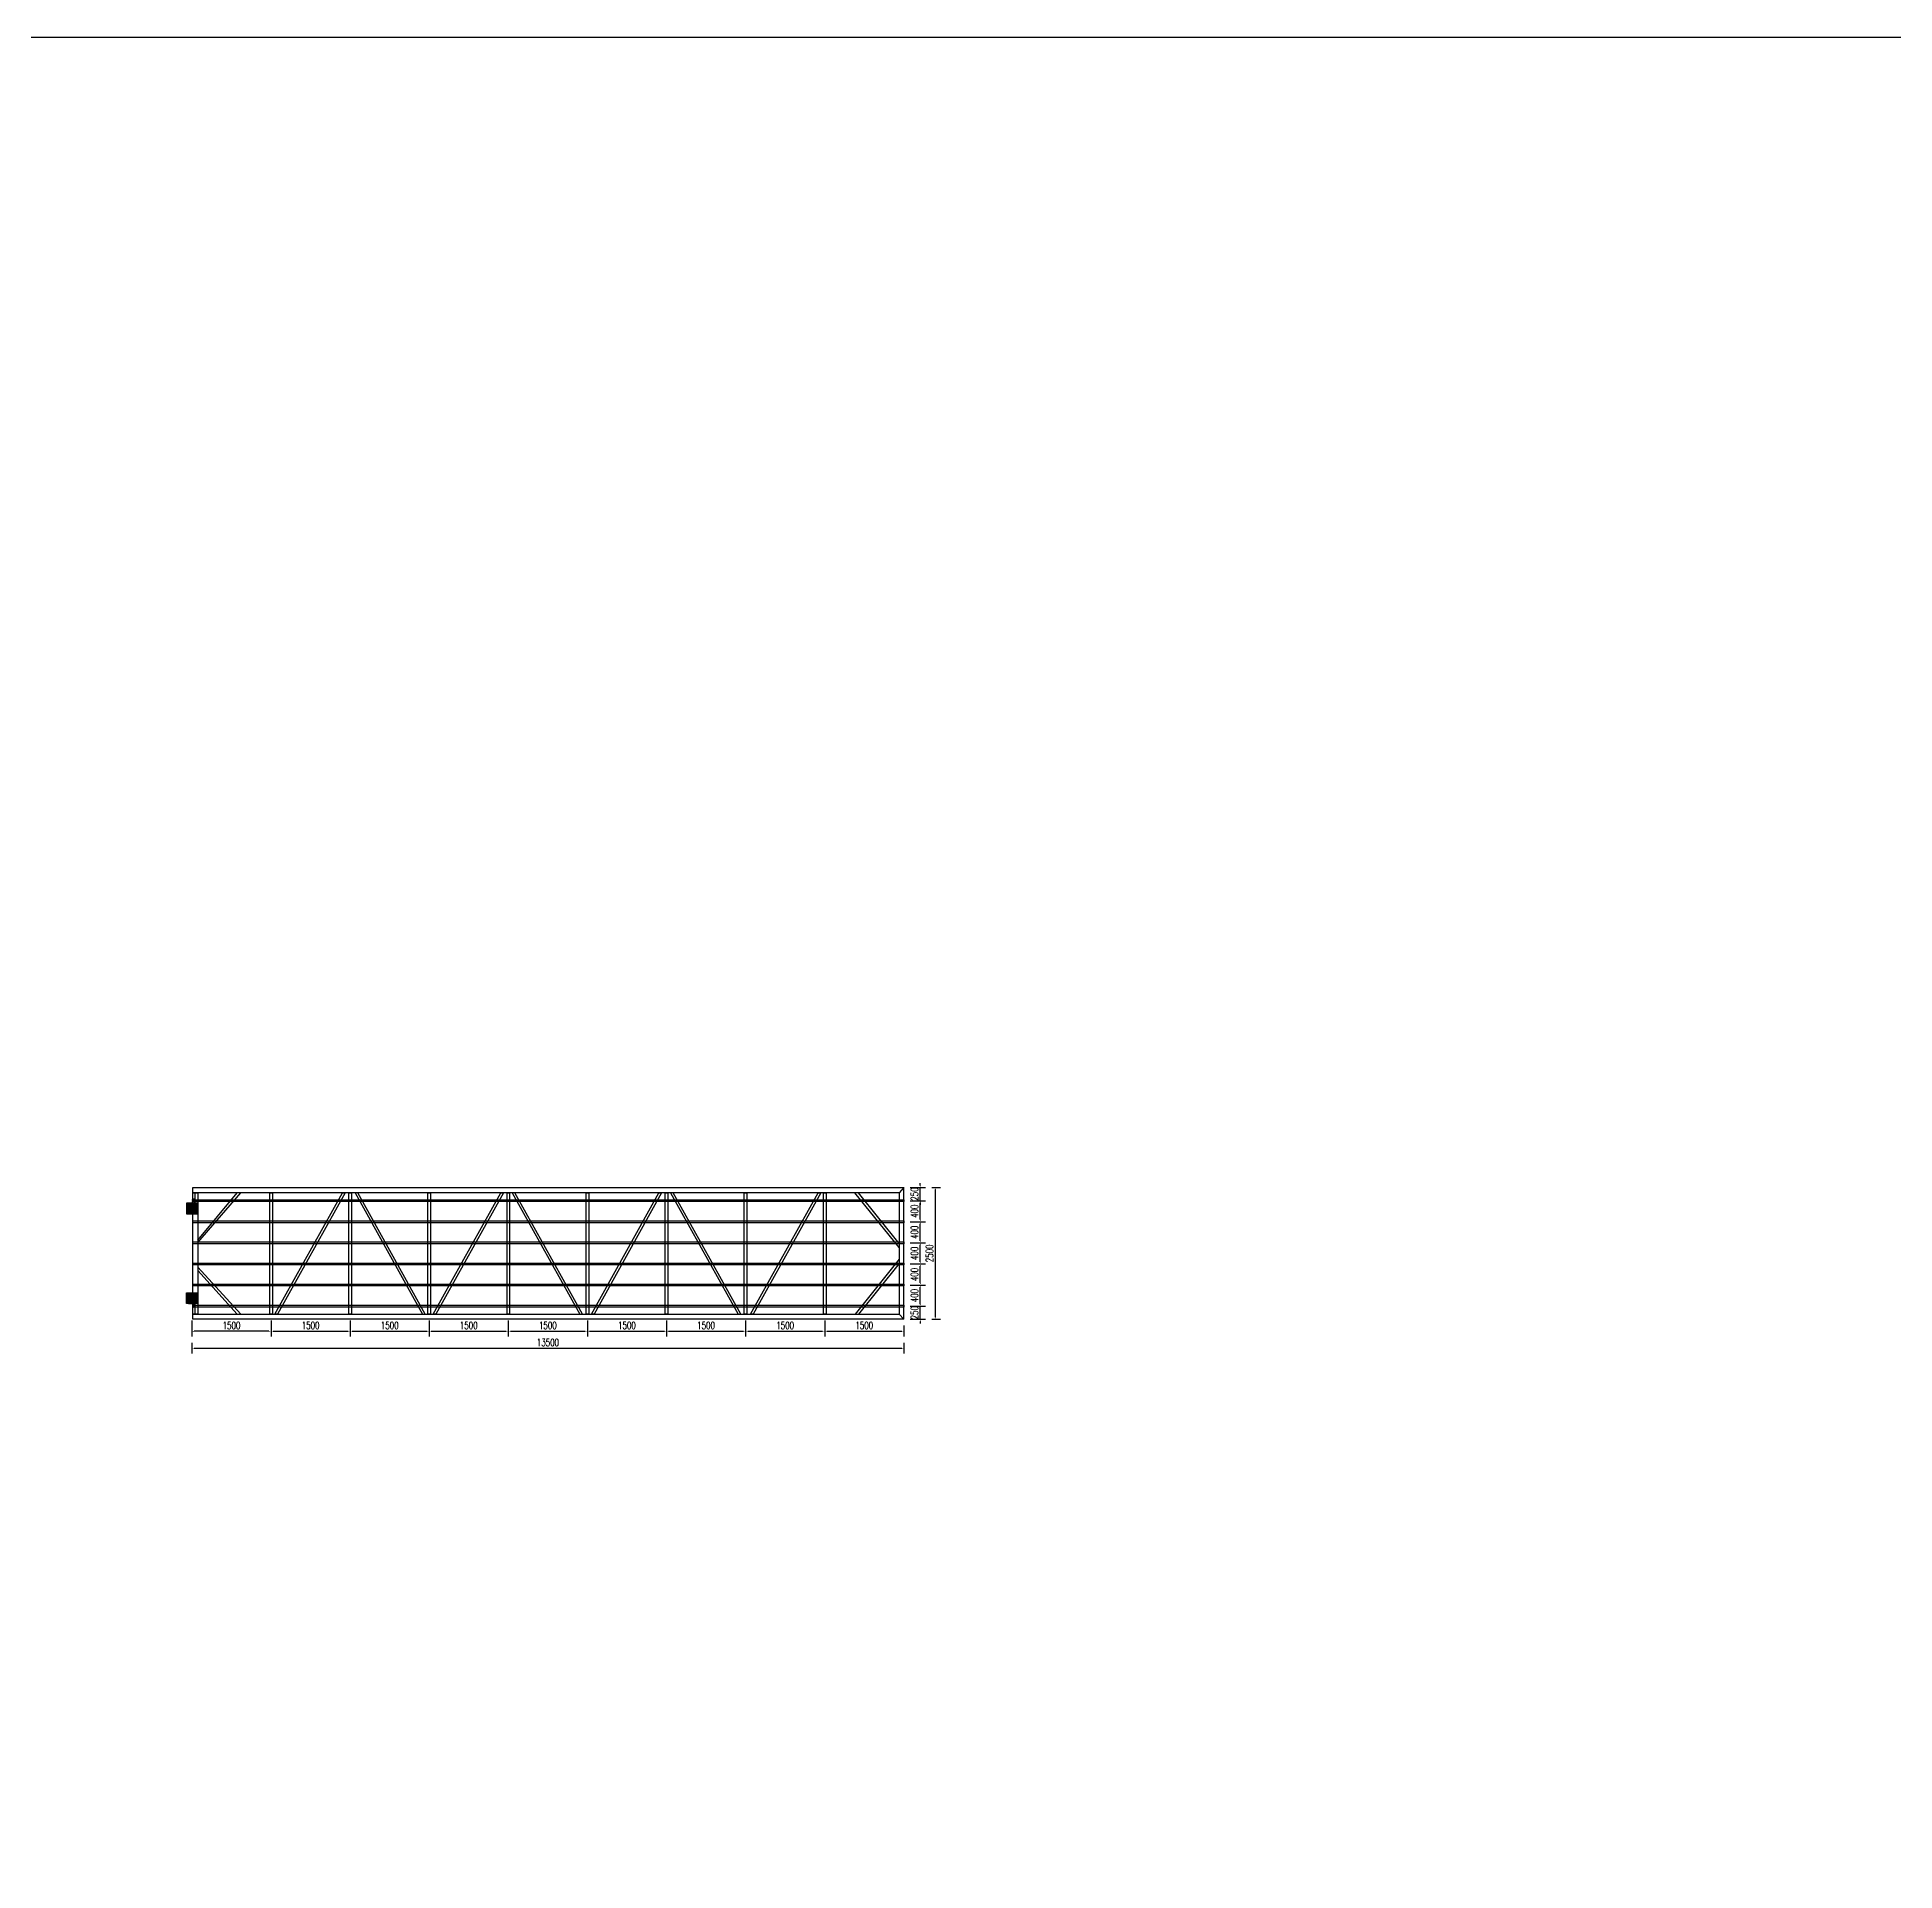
# Model space of a CAD drawing. Header units: millimetres. Extents: x -1905078 to 890385, y 1304549 to 3975677.
# Drawn here: x -1601037 to -1565812, y 1460455 to 1495232 of the extents above; entities that cross this region are included whole.
import ezdxf

# ---------------------------------------------------------------- set-up
doc = ezdxf.new("R2010")
doc.units = ezdxf.units.MM
doc.header["$LTSCALE"] = 1000
doc.layers.get('0').update_dxf_attribs({"linetype": 'CONTINUOUS'})
doc.layers.get('DEFPOINTS').update_dxf_attribs({"linetype": 'CONTINUOUS'})
for name, color, linetype in [('BJ02', 2, 'CONTINUOUS'), ('W-STEEL_FRAME钢架', 3, 'CONTINUOUS'), ('W-STEEL_KEEL钢龙骨', 5, 'CONTINUOUS'), ('浮箱U槽', 5, 'CONTINUOUS'), ('结构', 1, 'CONTINUOUS'), ('铝合金', 7, 'CONTINUOUS')]:
    doc.layers.add(name, color=color, linetype=linetype)
doc.styles.add('STANDARD_T3', font='simplex.shx', dxfattribs={"width": 0.7, "bigfont": 'gbcbig.shx'})
doc.dimstyles.new('W&&10', dxfattribs={"dimtxt": 35, "dimasz": 10, "dimexe": 25, "dimexo": 30, "dimgap": 10, "dimtad": 1, "dimdec": 0, "dimzin": 0, "dimdsep": 46, "dimtxsty": 'STANDARD_T3', "dimcen": 0.09, "dimclrd": 1, "dimclre": 1, "dimclrt": 7, "dimazin": 2, "dimtfac": 1, "dimtdec": 0, "dimtix": 1, "dimtmove": 2, "dimatfit": 3, "dimfxl": 100, "dimtolj": 1, "dimtzin": 0, "dimarcsym": 0})
doc.dimstyles.new('W&&40', dxfattribs={"dimtxt": 140, "dimasz": 40, "dimexe": 100, "dimexo": 120, "dimgap": 40, "dimtad": 1, "dimdec": 0, "dimzin": 0, "dimdsep": 46, "dimtxsty": 'STANDARD_T3', "dimcen": 0.09, "dimclrd": 1, "dimclre": 1, "dimclrt": 7, "dimazin": 2, "dimtfac": 1, "dimtdec": 0, "dimtix": 1, "dimtmove": 2, "dimatfit": 3, "dimfxl": 100, "dimtolj": 1, "dimtzin": 0, "dimarcsym": 0})

# ---------------------------------------------------------------- blocks, each defined once
blk = doc.blocks.new('01')
h = blk.add_hatch()
h.set_pattern_fill('HOUND', color=77, scale=5)
h.paths.add_polyline_path([(50227, 12928), (50227, 12728), (50427, 12728), (50427, 12928)])
h.paths.add_polyline_path([(50382, 12893, -1), (50402, 12893, -1)], flags=16)
h.paths.add_polyline_path([(50252, 12893, -1), (50272, 12893, -1)], flags=16)
h.paths.add_polyline_path([(50402, 12763, -1), (50382, 12763, -1)], flags=16)
h.paths.add_polyline_path([(50272, 12763, -1), (50252, 12763, -1)], flags=16)
at = {"color": 251}
blk.add_lwpolyline([(50227, 12928), (50427, 12928), (50427, 12728), (50227, 12728)], close=True, dxfattribs=at)
at = {"color": 6}
for centre in [(50262, 12893), (50262, 12763), (50392, 12893), (50392, 12763)]:
    blk.add_circle(centre, 10, dxfattribs=at)
blk = doc.blocks.new('*D328')
at = {"color": 1, "lineweight": -2, "transparency": 16777216}
for p, q in [((624124, 29654), (624117, 29654)), ((624142, 29644), (624142, 29364)), ((624119, 29354), (624167, 29354))]:
    blk.add_line(p, q, dxfattribs=at)
at = {"color": 1, "transparency": 16777216}
for points in [[(624140, 29644), (624144, 29644), (624142, 29654)], [(624140, 29364), (624144, 29364), (624142, 29354)]]:
    blk.add_solid(points, dxfattribs=at)
at = {"layer": 'DEFPOINTS', "color": 0, "transparency": 16777216}
for p in [(624154, 29654), (624089, 29354), (624142, 29354)]:
    blk.add_point(p, dxfattribs=at)
at = {"color": 7, "transparency": 16777216, "insert": (624114, 29504), "char_height": 35, "attachment_point": 5, "rotation": 90, "style": 'STANDARD_T3'}
blk.add_mtext('\\A1;300', dxfattribs=at)
blk = doc.blocks.new('*D329')
at = {"color": 1, "lineweight": -2, "transparency": 16777216}
for p, q in [((624119, 27654), (624178, 27654)), ((624153, 27364), (624153, 27644)), ((624124, 27354), (624128, 27354))]:
    blk.add_line(p, q, dxfattribs=at)
at = {"color": 1, "transparency": 16777216}
for points in [[(624151, 27644), (624154, 27644), (624153, 27654)], [(624151, 27364), (624154, 27364), (624153, 27354)]]:
    blk.add_solid(points, dxfattribs=at)
at = {"layer": 'DEFPOINTS', "color": 0, "transparency": 16777216}
for p in [(624089, 27654), (624153, 27654), (624154, 27354)]:
    blk.add_point(p, dxfattribs=at)
at = {"color": 7, "transparency": 16777216, "insert": (624125, 27504), "char_height": 35, "attachment_point": 5, "rotation": 90, "style": 'STANDARD_T3'}
blk.add_mtext('\\A1;300', dxfattribs=at)
blk = doc.blocks.new('*U330')
at = {"layer": 'W-STEEL_KEEL钢龙骨', "color": 4}
blk.add_lwpolyline([(-6740, 17.5), (6740, 17.5), (6740, -17.5), (-6740, -17.5)], close=True, dxfattribs=at)
blk = doc.blocks.new('*U331')
at = {"layer": 'W-STEEL_KEEL钢龙骨', "color": 0, "linetype": 'ByBlock', "lineweight": -2, "transparency": 16777216}
for p in [(0, 2000), (0, 1600), (0, 1200), (0, 800), (0, 400), (0, 0)]:
    blk.add_blockref('*U330', p, dxfattribs=at)
blk = doc.blocks.new('*D334')
at = {"layer": 'DEFPOINTS', "color": 0, "transparency": 16777216}
for p in [(-1584602, 1471165), (-1584291, 1471165), (-1584602, 1470915)]:
    blk.add_point(p, dxfattribs=at)
at = {"layer": '浮箱U槽', "color": 1, "lineweight": -2, "transparency": 16777216}
for p, q in [((-1584482, 1471165), (-1584191, 1471165)), ((-1584291, 1471205), (-1584291, 1471245)), ((-1584291, 1470915), (-1584291, 1471165)), ((-1584482, 1470915), (-1584191, 1470915)), ((-1584291, 1470875), (-1584291, 1470835))]:
    blk.add_line(p, q, dxfattribs=at)
at = {"layer": '浮箱U槽', "color": 1, "transparency": 16777216}
for points in [[(-1584297, 1471205), (-1584284, 1471205), (-1584291, 1471165)], [(-1584297, 1470875), (-1584284, 1470875), (-1584291, 1470915)]]:
    blk.add_solid(points, dxfattribs=at)
at = {"layer": '浮箱U槽', "color": 7, "transparency": 16777216, "insert": (-1584401, 1471040), "char_height": 140, "attachment_point": 5, "rotation": 90, "style": 'STANDARD_T3'}
blk.add_mtext('\\A1;250', dxfattribs=at)
blk = doc.blocks.new('*D335')
at = {"layer": 'DEFPOINTS', "color": 0, "transparency": 16777216}
for p in [(-1584602, 1471565), (-1584291, 1471565), (-1584602, 1471165)]:
    blk.add_point(p, dxfattribs=at)
at = {"layer": '浮箱U槽', "color": 1, "lineweight": -2, "transparency": 16777216}
for p, q in [((-1584482, 1471565), (-1584191, 1471565)), ((-1584291, 1471205), (-1584291, 1471525)), ((-1584482, 1471165), (-1584191, 1471165))]:
    blk.add_line(p, q, dxfattribs=at)
at = {"layer": '浮箱U槽', "color": 1, "transparency": 16777216}
for points in [[(-1584297, 1471525), (-1584284, 1471525), (-1584291, 1471565)], [(-1584297, 1471205), (-1584284, 1471205), (-1584291, 1471165)]]:
    blk.add_solid(points, dxfattribs=at)
at = {"layer": '浮箱U槽', "color": 7, "transparency": 16777216, "insert": (-1584401, 1471365), "char_height": 140, "attachment_point": 5, "rotation": 90, "style": 'STANDARD_T3'}
blk.add_mtext('\\A1;400', dxfattribs=at)
blk = doc.blocks.new('*D336')
at = {"layer": 'DEFPOINTS', "color": 0, "transparency": 16777216}
for p in [(-1584602, 1471965), (-1584291, 1471965), (-1584602, 1471565)]:
    blk.add_point(p, dxfattribs=at)
at = {"layer": '浮箱U槽', "color": 1, "lineweight": -2, "transparency": 16777216}
for p, q in [((-1584482, 1471965), (-1584191, 1471965)), ((-1584291, 1471605), (-1584291, 1471925)), ((-1584482, 1471565), (-1584191, 1471565))]:
    blk.add_line(p, q, dxfattribs=at)
at = {"layer": '浮箱U槽', "color": 1, "transparency": 16777216}
for points in [[(-1584297, 1471925), (-1584284, 1471925), (-1584291, 1471965)], [(-1584297, 1471605), (-1584284, 1471605), (-1584291, 1471565)]]:
    blk.add_solid(points, dxfattribs=at)
at = {"layer": '浮箱U槽', "color": 7, "transparency": 16777216, "insert": (-1584401, 1471765), "char_height": 140, "attachment_point": 5, "rotation": 90, "style": 'STANDARD_T3'}
blk.add_mtext('\\A1;400', dxfattribs=at)
blk = doc.blocks.new('*D337')
at = {"layer": 'DEFPOINTS', "color": 0, "transparency": 16777216}
for p in [(-1584602, 1472365), (-1584291, 1472365), (-1584602, 1471965)]:
    blk.add_point(p, dxfattribs=at)
at = {"layer": '浮箱U槽', "color": 1, "lineweight": -2, "transparency": 16777216}
for p, q in [((-1584482, 1472365), (-1584191, 1472365)), ((-1584291, 1472005), (-1584291, 1472325)), ((-1584482, 1471965), (-1584191, 1471965))]:
    blk.add_line(p, q, dxfattribs=at)
at = {"layer": '浮箱U槽', "color": 1, "transparency": 16777216}
for points in [[(-1584297, 1472325), (-1584284, 1472325), (-1584291, 1472365)], [(-1584297, 1472005), (-1584284, 1472005), (-1584291, 1471965)]]:
    blk.add_solid(points, dxfattribs=at)
at = {"layer": '浮箱U槽', "color": 7, "transparency": 16777216, "insert": (-1584401, 1472165), "char_height": 140, "attachment_point": 5, "rotation": 90, "style": 'STANDARD_T3'}
blk.add_mtext('\\A1;400', dxfattribs=at)
blk = doc.blocks.new('*D338')
at = {"layer": 'DEFPOINTS', "color": 0, "transparency": 16777216}
for p in [(-1584602, 1472765), (-1584291, 1472765), (-1584602, 1472365)]:
    blk.add_point(p, dxfattribs=at)
at = {"layer": '浮箱U槽', "color": 1, "lineweight": -2, "transparency": 16777216}
for p, q in [((-1584482, 1472765), (-1584191, 1472765)), ((-1584291, 1472405), (-1584291, 1472725)), ((-1584482, 1472365), (-1584191, 1472365))]:
    blk.add_line(p, q, dxfattribs=at)
at = {"layer": '浮箱U槽', "color": 1, "transparency": 16777216}
for points in [[(-1584297, 1472725), (-1584284, 1472725), (-1584291, 1472765)], [(-1584297, 1472405), (-1584284, 1472405), (-1584291, 1472365)]]:
    blk.add_solid(points, dxfattribs=at)
at = {"layer": '浮箱U槽', "color": 7, "transparency": 16777216, "insert": (-1584401, 1472565), "char_height": 140, "attachment_point": 5, "rotation": 90, "style": 'STANDARD_T3'}
blk.add_mtext('\\A1;400', dxfattribs=at)
blk = doc.blocks.new('*D339')
at = {"layer": 'DEFPOINTS', "color": 0, "transparency": 16777216}
for p in [(-1584602, 1473165), (-1584291, 1473165), (-1584602, 1472765)]:
    blk.add_point(p, dxfattribs=at)
at = {"layer": '浮箱U槽', "color": 1, "lineweight": -2, "transparency": 16777216}
for p, q in [((-1584482, 1473165), (-1584191, 1473165)), ((-1584291, 1472805), (-1584291, 1473125)), ((-1584482, 1472765), (-1584191, 1472765))]:
    blk.add_line(p, q, dxfattribs=at)
at = {"layer": '浮箱U槽', "color": 1, "transparency": 16777216}
for points in [[(-1584297, 1473125), (-1584284, 1473125), (-1584291, 1473165)], [(-1584297, 1472805), (-1584284, 1472805), (-1584291, 1472765)]]:
    blk.add_solid(points, dxfattribs=at)
at = {"layer": '浮箱U槽', "color": 7, "transparency": 16777216, "insert": (-1584401, 1472965), "char_height": 140, "attachment_point": 5, "rotation": 90, "style": 'STANDARD_T3'}
blk.add_mtext('\\A1;400', dxfattribs=at)
blk = doc.blocks.new('*D340')
at = {"layer": 'DEFPOINTS', "color": 0, "transparency": 16777216}
for p in [(-1584602, 1473415), (-1584602, 1473165), (-1584291, 1473415)]:
    blk.add_point(p, dxfattribs=at)
at = {"layer": '浮箱U槽', "color": 1, "lineweight": -2, "transparency": 16777216}
for p, q in [((-1584291, 1473455), (-1584291, 1473495)), ((-1584482, 1473415), (-1584191, 1473415)), ((-1584482, 1473165), (-1584191, 1473165)), ((-1584291, 1473165), (-1584291, 1473415)), ((-1584291, 1473125), (-1584291, 1473085))]:
    blk.add_line(p, q, dxfattribs=at)
at = {"layer": '浮箱U槽', "color": 1, "transparency": 16777216}
for points in [[(-1584297, 1473455), (-1584284, 1473455), (-1584291, 1473415)], [(-1584297, 1473125), (-1584284, 1473125), (-1584291, 1473165)]]:
    blk.add_solid(points, dxfattribs=at)
at = {"layer": '浮箱U槽', "color": 7, "transparency": 16777216, "insert": (-1584401, 1473290), "char_height": 140, "attachment_point": 5, "rotation": 90, "style": 'STANDARD_T3'}
blk.add_mtext('\\A1;250', dxfattribs=at)
blk = doc.blocks.new('*D341')
at = {"layer": 'DEFPOINTS', "color": 0, "transparency": 16777216}
for p in [(-1584191, 1473415), (-1584191, 1470915), (-1584008, 1470915)]:
    blk.add_point(p, dxfattribs=at)
at = {"layer": '浮箱U槽', "color": 1, "lineweight": -2, "transparency": 16777216}
for p, q in [((-1584071, 1473415), (-1583908, 1473415)), ((-1584008, 1473375), (-1584008, 1470955)), ((-1584071, 1470915), (-1583908, 1470915))]:
    blk.add_line(p, q, dxfattribs=at)
at = {"layer": '浮箱U槽', "color": 1, "transparency": 16777216}
for points in [[(-1584014, 1473375), (-1584001, 1473375), (-1584008, 1473415)], [(-1584014, 1470955), (-1584001, 1470955), (-1584008, 1470915)]]:
    blk.add_solid(points, dxfattribs=at)
at = {"layer": '浮箱U槽', "color": 7, "transparency": 16777216, "insert": (-1584118, 1472165), "char_height": 140, "attachment_point": 5, "rotation": 90, "style": 'STANDARD_T3'}
blk.add_mtext('\\A1;2500', dxfattribs=at)
blk = doc.blocks.new('*D342')
at = {"layer": 'DEFPOINTS', "color": 0, "transparency": 16777216}
for p in [(-1596602, 1471015), (-1595102, 1471015), (-1595102, 1470690)]:
    blk.add_point(p, dxfattribs=at)
at = {"layer": '浮箱U槽', "color": 1, "lineweight": -2, "transparency": 16777216}
for p, q in [((-1596602, 1470895), (-1596602, 1470590)), ((-1596562, 1470690), (-1595142, 1470690)), ((-1595102, 1470895), (-1595102, 1470590))]:
    blk.add_line(p, q, dxfattribs=at)
at = {"layer": '浮箱U槽', "color": 1, "transparency": 16777216}
for points in [[(-1596562, 1470697), (-1596562, 1470684), (-1596602, 1470690)], [(-1595142, 1470697), (-1595142, 1470684), (-1595102, 1470690)]]:
    blk.add_solid(points, dxfattribs=at)
at = {"layer": '浮箱U槽', "color": 7, "transparency": 16777216, "insert": (-1595852, 1470800), "char_height": 140, "attachment_point": 5, "style": 'STANDARD_T3'}
blk.add_mtext('\\A1;1500', dxfattribs=at)
blk = doc.blocks.new('*D343')
at = {"layer": 'DEFPOINTS', "color": 0, "transparency": 16777216}
for p in [(-1595102, 1471015), (-1593603, 1471015), (-1593603, 1470690)]:
    blk.add_point(p, dxfattribs=at)
at = {"layer": '浮箱U槽', "color": 1, "lineweight": -2, "transparency": 16777216}
for p, q in [((-1595102, 1470895), (-1595102, 1470590)), ((-1595062, 1470690), (-1593643, 1470690)), ((-1593603, 1470895), (-1593603, 1470590))]:
    blk.add_line(p, q, dxfattribs=at)
at = {"layer": '浮箱U槽', "color": 1, "transparency": 16777216}
for points in [[(-1595062, 1470697), (-1595062, 1470684), (-1595102, 1470690)], [(-1593643, 1470697), (-1593643, 1470684), (-1593603, 1470690)]]:
    blk.add_solid(points, dxfattribs=at)
at = {"layer": '浮箱U槽', "color": 7, "transparency": 16777216, "insert": (-1594352, 1470800), "char_height": 140, "attachment_point": 5, "style": 'STANDARD_T3'}
blk.add_mtext('\\A1;1500', dxfattribs=at)
blk = doc.blocks.new('*D344')
at = {"layer": 'DEFPOINTS', "color": 0, "transparency": 16777216}
for p in [(-1593603, 1471015), (-1592103, 1471015), (-1592103, 1470690)]:
    blk.add_point(p, dxfattribs=at)
at = {"layer": '浮箱U槽', "color": 1, "lineweight": -2, "transparency": 16777216}
for p, q in [((-1593603, 1470895), (-1593603, 1470590)), ((-1593563, 1470690), (-1592143, 1470690)), ((-1592103, 1470895), (-1592103, 1470590))]:
    blk.add_line(p, q, dxfattribs=at)
at = {"layer": '浮箱U槽', "color": 1, "transparency": 16777216}
for points in [[(-1593563, 1470697), (-1593563, 1470684), (-1593603, 1470690)], [(-1592143, 1470697), (-1592143, 1470684), (-1592103, 1470690)]]:
    blk.add_solid(points, dxfattribs=at)
at = {"layer": '浮箱U槽', "color": 7, "transparency": 16777216, "insert": (-1592853, 1470800), "char_height": 140, "attachment_point": 5, "style": 'STANDARD_T3'}
blk.add_mtext('\\A1;1500', dxfattribs=at)
blk = doc.blocks.new('*D345')
at = {"layer": 'DEFPOINTS', "color": 0, "transparency": 16777216}
for p in [(-1592103, 1471015), (-1590603, 1471015), (-1590603, 1470690)]:
    blk.add_point(p, dxfattribs=at)
at = {"layer": '浮箱U槽', "color": 1, "lineweight": -2, "transparency": 16777216}
for p, q in [((-1592103, 1470895), (-1592103, 1470590)), ((-1592063, 1470690), (-1590643, 1470690)), ((-1590603, 1470895), (-1590603, 1470590))]:
    blk.add_line(p, q, dxfattribs=at)
at = {"layer": '浮箱U槽', "color": 1, "transparency": 16777216}
for points in [[(-1592063, 1470697), (-1592063, 1470684), (-1592103, 1470690)], [(-1590643, 1470697), (-1590643, 1470684), (-1590603, 1470690)]]:
    blk.add_solid(points, dxfattribs=at)
at = {"layer": '浮箱U槽', "color": 7, "transparency": 16777216, "insert": (-1591353, 1470800), "char_height": 140, "attachment_point": 5, "style": 'STANDARD_T3'}
blk.add_mtext('\\A1;1500', dxfattribs=at)
blk = doc.blocks.new('*D346')
at = {"layer": 'DEFPOINTS', "color": 0, "transparency": 16777216}
for p in [(-1590603, 1471015), (-1589103, 1471015), (-1589103, 1470690)]:
    blk.add_point(p, dxfattribs=at)
at = {"layer": '浮箱U槽', "color": 1, "lineweight": -2, "transparency": 16777216}
for p, q in [((-1590603, 1470895), (-1590603, 1470590)), ((-1590563, 1470690), (-1589143, 1470690)), ((-1589103, 1470895), (-1589103, 1470590))]:
    blk.add_line(p, q, dxfattribs=at)
at = {"layer": '浮箱U槽', "color": 1, "transparency": 16777216}
for points in [[(-1590563, 1470697), (-1590563, 1470684), (-1590603, 1470690)], [(-1589143, 1470697), (-1589143, 1470684), (-1589103, 1470690)]]:
    blk.add_solid(points, dxfattribs=at)
at = {"layer": '浮箱U槽', "color": 7, "transparency": 16777216, "insert": (-1589853, 1470800), "char_height": 140, "attachment_point": 5, "style": 'STANDARD_T3'}
blk.add_mtext('\\A1;1500', dxfattribs=at)
blk = doc.blocks.new('*D347')
at = {"layer": 'DEFPOINTS', "color": 0, "transparency": 16777216}
for p in [(-1589103, 1471015), (-1587603, 1471015), (-1587603, 1470690)]:
    blk.add_point(p, dxfattribs=at)
at = {"layer": '浮箱U槽', "color": 1, "lineweight": -2, "transparency": 16777216}
for p, q in [((-1589103, 1470895), (-1589103, 1470590)), ((-1589063, 1470690), (-1587643, 1470690)), ((-1587603, 1470895), (-1587603, 1470590))]:
    blk.add_line(p, q, dxfattribs=at)
at = {"layer": '浮箱U槽', "color": 1, "transparency": 16777216}
for points in [[(-1589063, 1470697), (-1589063, 1470684), (-1589103, 1470690)], [(-1587643, 1470697), (-1587643, 1470684), (-1587603, 1470690)]]:
    blk.add_solid(points, dxfattribs=at)
at = {"layer": '浮箱U槽', "color": 7, "transparency": 16777216, "insert": (-1588353, 1470800), "char_height": 140, "attachment_point": 5, "style": 'STANDARD_T3'}
blk.add_mtext('\\A1;1500', dxfattribs=at)
blk = doc.blocks.new('*D348')
at = {"layer": 'DEFPOINTS', "color": 0, "transparency": 16777216}
for p in [(-1587603, 1471015), (-1586103, 1471015), (-1586103, 1470690)]:
    blk.add_point(p, dxfattribs=at)
at = {"layer": '浮箱U槽', "color": 1, "lineweight": -2, "transparency": 16777216}
for p, q in [((-1587603, 1470895), (-1587603, 1470590)), ((-1587563, 1470690), (-1586143, 1470690)), ((-1586103, 1470895), (-1586103, 1470590))]:
    blk.add_line(p, q, dxfattribs=at)
at = {"layer": '浮箱U槽', "color": 1, "transparency": 16777216}
for points in [[(-1587563, 1470697), (-1587563, 1470684), (-1587603, 1470690)], [(-1586143, 1470697), (-1586143, 1470684), (-1586103, 1470690)]]:
    blk.add_solid(points, dxfattribs=at)
at = {"layer": '浮箱U槽', "color": 7, "transparency": 16777216, "insert": (-1586853, 1470800), "char_height": 140, "attachment_point": 5, "style": 'STANDARD_T3'}
blk.add_mtext('\\A1;1500', dxfattribs=at)
blk = doc.blocks.new('*D349')
at = {"layer": 'DEFPOINTS', "color": 0, "transparency": 16777216}
for p in [(-1586103, 1471015), (-1584602, 1470915), (-1584602, 1470690)]:
    blk.add_point(p, dxfattribs=at)
at = {"layer": '浮箱U槽', "color": 1, "lineweight": -2, "transparency": 16777216}
for p, q in [((-1586103, 1470895), (-1586103, 1470590)), ((-1586063, 1470690), (-1584642, 1470690)), ((-1584602, 1470795), (-1584602, 1470590))]:
    blk.add_line(p, q, dxfattribs=at)
at = {"layer": '浮箱U槽', "color": 1, "transparency": 16777216}
for points in [[(-1586063, 1470697), (-1586063, 1470684), (-1586103, 1470690)], [(-1584642, 1470697), (-1584642, 1470684), (-1584602, 1470690)]]:
    blk.add_solid(points, dxfattribs=at)
at = {"layer": '浮箱U槽', "color": 7, "transparency": 16777216, "insert": (-1585353, 1470800), "char_height": 140, "attachment_point": 5, "style": 'STANDARD_T3'}
blk.add_mtext('\\A1;1500', dxfattribs=at)
blk = doc.blocks.new('*D350')
at = {"layer": 'DEFPOINTS', "color": 0, "transparency": 16777216}
for p in [(-1598102, 1471015), (-1596602, 1471015), (-1598102, 1470688)]:
    blk.add_point(p, dxfattribs=at)
at = {"layer": '浮箱U槽', "color": 1, "lineweight": -2, "transparency": 16777216}
for p, q in [((-1598102, 1470895), (-1598102, 1470588)), ((-1596642, 1470688), (-1598062, 1470688)), ((-1596602, 1470895), (-1596602, 1470588))]:
    blk.add_line(p, q, dxfattribs=at)
at = {"layer": '浮箱U槽', "color": 1, "transparency": 16777216}
for points in [[(-1598062, 1470694), (-1598062, 1470681), (-1598102, 1470688)], [(-1596642, 1470694), (-1596642, 1470681), (-1596602, 1470688)]]:
    blk.add_solid(points, dxfattribs=at)
at = {"layer": '浮箱U槽', "color": 7, "transparency": 16777216, "insert": (-1597352, 1470798), "char_height": 140, "attachment_point": 5, "style": 'STANDARD_T3'}
blk.add_mtext('\\A1;1500', dxfattribs=at)
blk = doc.blocks.new('*D351')
at = {"layer": 'DEFPOINTS', "color": 0, "transparency": 16777216}
for p in [(-1598102, 1470588), (-1584602, 1470588), (-1584602, 1470367)]:
    blk.add_point(p, dxfattribs=at)
at = {"layer": '浮箱U槽', "color": 1, "lineweight": -2, "transparency": 16777216}
for p, q in [((-1598102, 1470468), (-1598102, 1470267)), ((-1598062, 1470367), (-1584642, 1470367)), ((-1584602, 1470468), (-1584602, 1470267))]:
    blk.add_line(p, q, dxfattribs=at)
at = {"layer": '浮箱U槽', "color": 1, "transparency": 16777216}
for points in [[(-1598062, 1470373), (-1598062, 1470360), (-1598102, 1470367)], [(-1584642, 1470373), (-1584642, 1470360), (-1584602, 1470367)]]:
    blk.add_solid(points, dxfattribs=at)
at = {"layer": '浮箱U槽', "color": 7, "transparency": 16777216, "insert": (-1591352, 1470477), "char_height": 140, "attachment_point": 5, "style": 'STANDARD_T3'}
blk.add_mtext('\\A1;13500', dxfattribs=at)
blk = doc.blocks.new('A-1')
at = {"color": 0}
blk.add_line((624305.1, 29651.2), (624295.1, 29651.2), dxfattribs=at)
at = {"color": 1}
blk.add_line((637499.1, 28392.3), (636664.1, 27354.2), dxfattribs=at)
at = {"color": 6}
blk.add_lwpolyline([(624109.1, 29654.2), (624199.1, 29654.2), (624199.1, 27354.2), (624109.1, 27354.2)], close=True, dxfattribs=at)
at = {"layer": 'W-STEEL_FRAME钢架', "color": 1}
for p, q in [((624199.1, 28707.5), (625014.1, 29651.2)), ((624199.1, 28754.8), (624949.9, 29651.2)), ((637499.1, 28613), (636661.6, 29654.2)), ((637499.1, 28692.8), (636725.8, 29654.2)), ((624199.1, 28244.3), (625014.1, 27354.2)), ((624199.1, 28181.2), (624949.9, 27354.2)), ((637498.7, 28312.2), (636728.2, 27354.2))]:
    blk.add_line(p, q, dxfattribs=at)
for points in [[(625564.2, 29654.2), (625614.2, 29654.2), (625614.2, 27354.2), (625564.2, 27354.2)], [(625714.5, 27354.2), (625664.5, 27354.2), (626945.8, 29654.2), (626995.8, 29654.2)], [(627064.2, 29654.2), (627114.2, 29654.2), (627114.2, 27354.2), (627064.2, 27354.2)], [(628463.9, 27354.2), (628513.9, 27354.2), (627232.6, 29654.2), (627182.6, 29654.2)], [(628563.9, 29651.2), (628613.9, 29651.2), (628613.9, 27354.2), (628563.9, 27354.2)], [(628713.9, 27354.2), (628663.9, 27354.2), (629945.2, 29654.2), (629995.2, 29654.2)], [(630063.9, 29651.2), (630113.9, 29651.2), (630113.9, 27354.2), (630063.9, 27354.2)], [(630213.9, 29654.2), (630163.9, 29654.2), (631446.5, 27354.2), (631496.5, 27354.2)], [(631563.9, 29651.2), (631613.9, 29651.2), (631613.9, 27354.2), (631563.9, 27354.2)], [(631713.6, 27354.2), (631663.6, 27354.2), (632944.9, 29654.2), (632994.9, 29654.2)], [(633063.6, 29651.2), (633113.6, 29651.2), (633113.6, 27354.2), (633063.6, 27354.2)], [(633213.6, 29654.2), (633163.6, 29654.2), (634446.2, 27354.2), (634496.2, 27354.2)], [(634563.6, 29651.2), (634613.6, 29651.2), (634613.6, 27354.2), (634563.6, 27354.2)], [(635963.6, 29654.2), (636013.6, 29654.2), (634732.3, 27354.2), (634682.3, 27354.2)], [(636063.6, 29654.2), (636113.6, 29654.2), (636113.6, 27354.2), (636063.6, 27354.2)]]:
    blk.add_lwpolyline(points, close=True, dxfattribs=at)
at = {"layer": '铝合金', "color": 3}
blk.add_lwpolyline([(624109.1, 29654.2), (624109.1, 29754.2), (637589.1, 29754.2), (637499.1, 29654.2), (624109.1, 29654.2)], dxfattribs=at)
for points in [[(637589.1, 29754.2), (637499.1, 29654.2), (637499.1, 27354.2), (637589.1, 27254.2)], [(624109.1, 27354.2), (637499.1, 27354.2), (637589.1, 27254.2), (624109.1, 27254.2)]]:
    blk.add_lwpolyline(points, close=True, dxfattribs=at)
at = {"color": 4, "xscale": -1, "rotation": 180}
blk.add_blockref('01', (573761.9, 42182.2), dxfattribs=at)
at = {"color": 4}
blk.add_blockref('01', (573761.9, 14826.2), dxfattribs=at)
at = {"layer": 'W-STEEL_KEEL钢龙骨'}
blk.add_blockref('*U331', (630849.1, 27504.2), dxfattribs=at)
for base, p1, p2, picture, middle in [((624141.9, 29354.3), (624154.1, 29654.2), (624089.1, 29354.3), '*D328', (624114.4, 29504.2)), ((624152.7, 27654.1), (624154.1, 27354.2), (624089.1, 27654.1), '*D329', (624125.2, 27504.1))]:
    dim = blk.add_linear_dim(base=base, p1=p1, p2=p2, angle=90, dimstyle='W&&10')
    dim.commit()
    dim.dimension.update_dxf_attribs({"geometry": picture, "text_midpoint": middle})

msp = doc.modelspace()

# ---------------------------------------------------------------- linework, layer by layer
at = {"layer": '结构'}
msp.add_lwpolyline([(-1905077.5, 1495232.2), (-1382729.3, 1495232.2), (-1382729.3, 1352095.5), (-1905077.5, 1352095.5)], close=True, dxfattribs=at)

# ---------------------------------------------------------------- block references
at = {"layer": 'BJ02'}
msp.add_blockref('A-1', (-2222191.5, 1443661.2), dxfattribs=at)

# ---------------------------------------------------------------- dimensions: what is measured, and where the dimension line sits
at = {"layer": '浮箱U槽'}
for base, p1, p2, picture, middle in [((-1584290.6, 1473415.4), (-1584602.5, 1473165.4), (-1584602.5, 1473415.4), '*D340', (-1584400.6, 1473290.4)), ((-1584290.6, 1473165.4), (-1584602.5, 1472765.4), (-1584602.5, 1473165.4), '*D339', (-1584400.6, 1472965.4)), ((-1584007.8, 1470915.4), (-1584190.6, 1473415.4), (-1584190.6, 1470915.4), '*D341', (-1584117.8, 1472165.4)), ((-1584290.6, 1472765.4), (-1584602.5, 1472365.4), (-1584602.5, 1472765.4), '*D338', (-1584400.6, 1472565.4)), ((-1584290.6, 1472365.4), (-1584602.5, 1471965.4), (-1584602.5, 1472365.4), '*D337', (-1584400.6, 1472165.4)), ((-1584290.6, 1471965.4), (-1584602.5, 1471565.4), (-1584602.5, 1471965.4), '*D336', (-1584400.6, 1471765.4)), ((-1584290.6, 1471565.4), (-1584602.5, 1471165.4), (-1584602.5, 1471565.4), '*D335', (-1584400.6, 1471365.4)), ((-1584290.6, 1471165.4), (-1584602.5, 1470915.4), (-1584602.5, 1471165.4), '*D334', (-1584400.6, 1471040.4))]:
    dim = msp.add_linear_dim(base=base, p1=p1, p2=p2, angle=90, dimstyle='W&&40', dxfattribs=at)
    dim.commit()
    dim.dimension.update_dxf_attribs({"geometry": picture, "text_midpoint": middle})
for base, p1, p2, picture, middle in [((-1598102.5, 1470687.8), (-1596602.3, 1471015.4), (-1598102.5, 1471015.4), '*D350', (-1597352.4, 1470797.8)), ((-1595102.3, 1470690.3), (-1596602.3, 1471015.4), (-1595102.3, 1471015.4), '*D342', (-1595852.3, 1470800.3)), ((-1593602.6, 1470690.3), (-1595102.3, 1471015.4), (-1593602.6, 1471015.4), '*D343', (-1594352.4, 1470800.3)), ((-1592102.6, 1470690.3), (-1593602.6, 1471015.4), (-1592102.6, 1471015.4), '*D344', (-1592852.6, 1470800.3)), ((-1590602.6, 1470690.3), (-1592102.6, 1471015.4), (-1590602.6, 1471015.4), '*D345', (-1591352.6, 1470800.3)), ((-1589102.9, 1470690.3), (-1590602.6, 1471015.4), (-1589102.9, 1471015.4), '*D346', (-1589852.8, 1470800.3)), ((-1587602.9, 1470690.3), (-1589102.9, 1471015.4), (-1587602.9, 1471015.4), '*D347', (-1588352.9, 1470800.3)), ((-1586102.9, 1470690.3), (-1587602.9, 1471015.4), (-1586102.9, 1471015.4), '*D348', (-1586852.9, 1470800.3)), ((-1584602.5, 1470690.3), (-1586102.9, 1471015.4), (-1584602.5, 1470915.4), '*D349', (-1585352.7, 1470800.3)), ((-1584602.5, 1470366.6), (-1598102.5, 1470587.8), (-1584602.5, 1470587.8), '*D351', (-1591352.5, 1470476.6))]:
    dim = msp.add_linear_dim(base=base, p1=p1, p2=p2, dimstyle='W&&40', dxfattribs=at)
    dim.commit()
    dim.dimension.update_dxf_attribs({"geometry": picture, "text_midpoint": middle})

doc.saveas('drawing.dxf')
